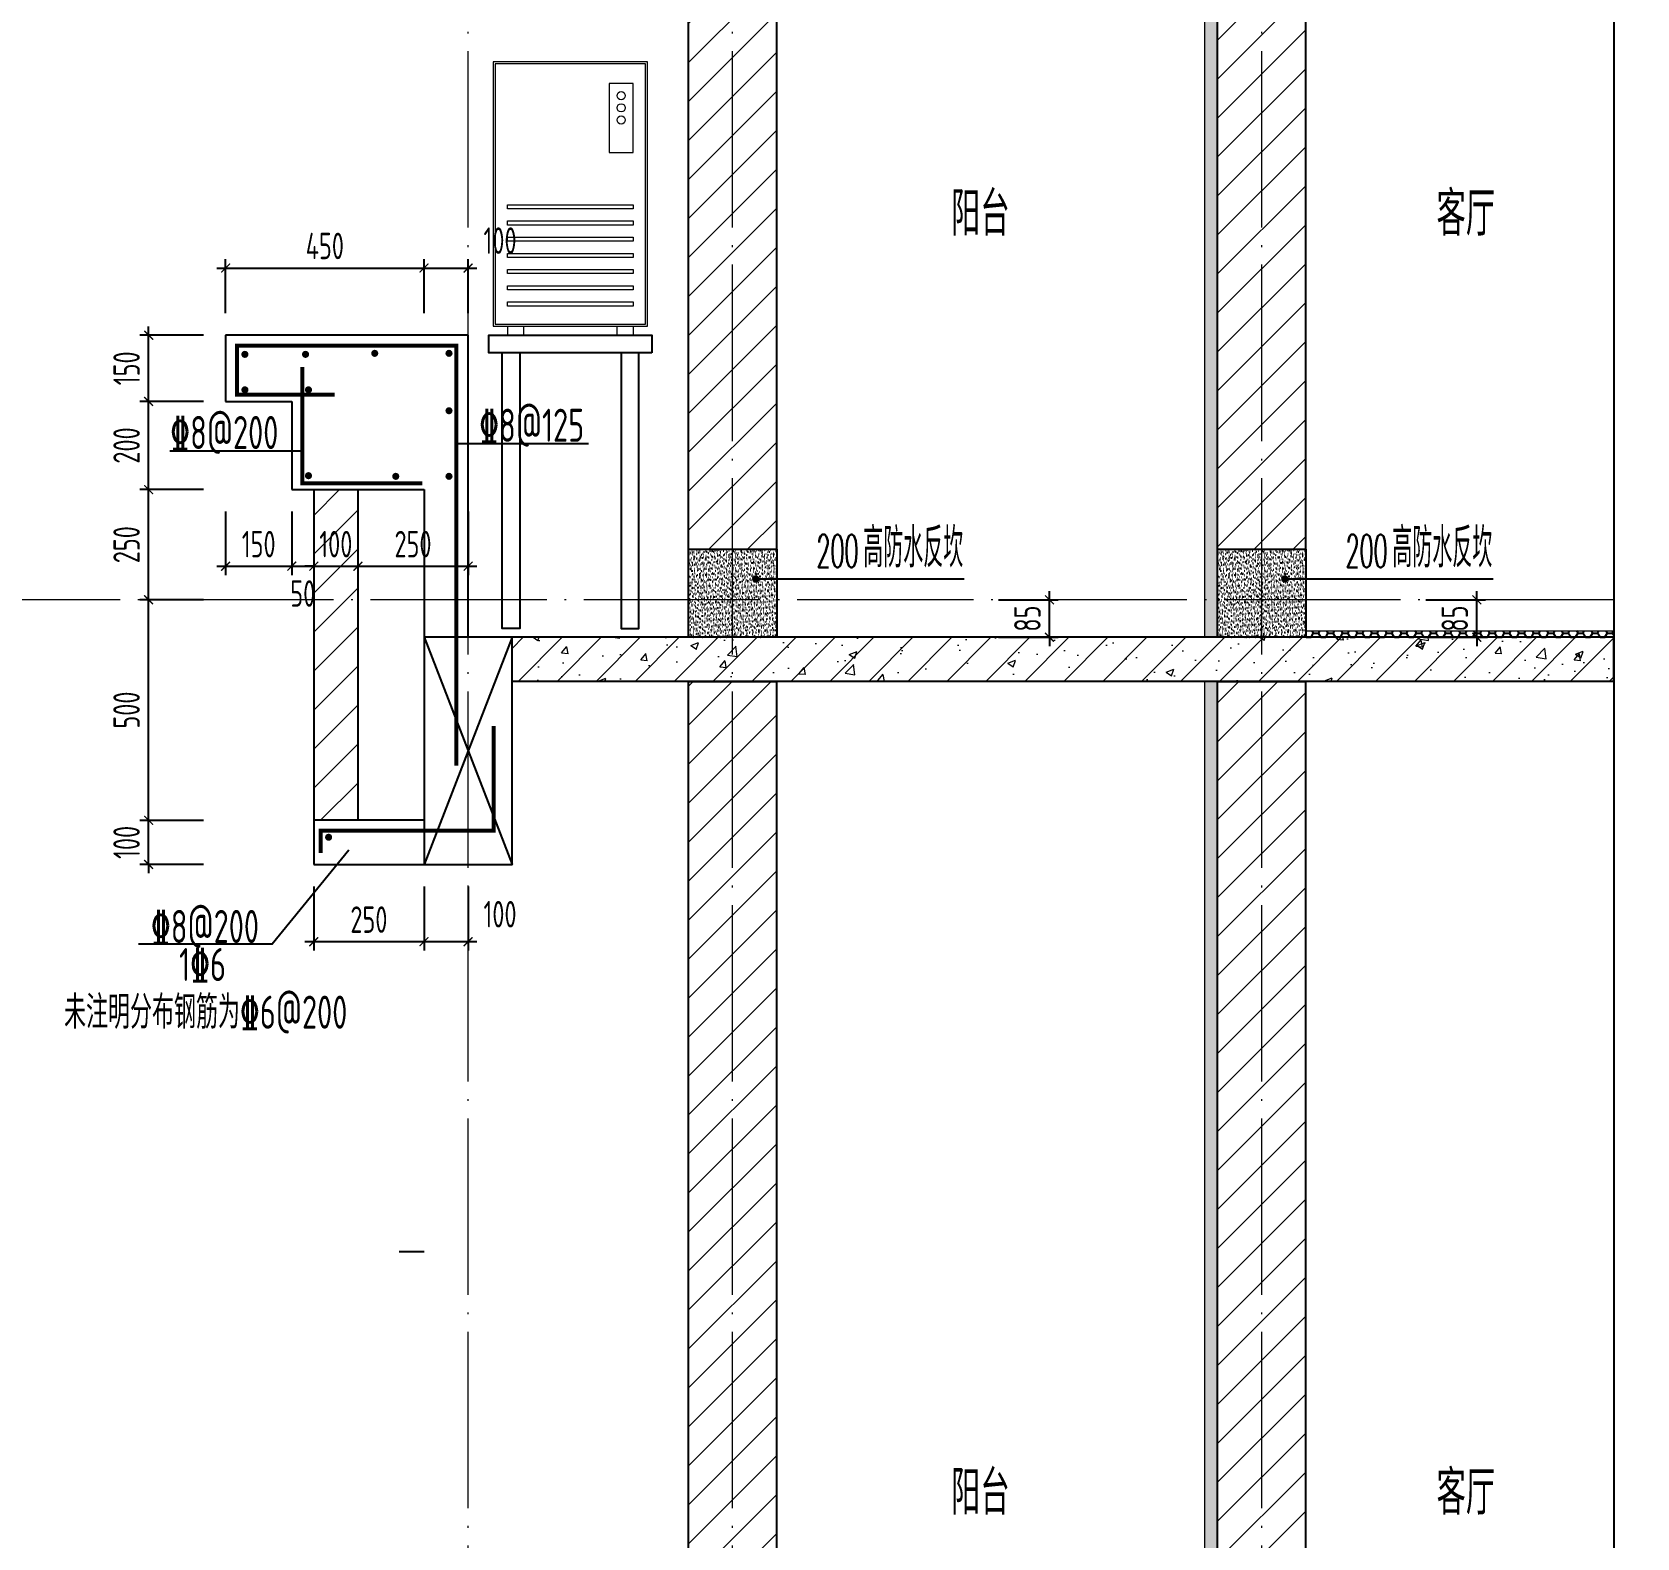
# Model space of a CAD drawing. Extents: x -812054 to 22247, y -644080 to 1003627.
# Drawn here: x -111791 to -108151, y -225995 to -222581 of the extents above; entities that cross this region are included whole.
import ezdxf

# ---------------------------------------------------------------- set-up
doc = ezdxf.new("R2010")
doc.units = 0
doc.header["$LTSCALE"] = 1000
doc.linetypes.add('DOTE', pattern=[2.42, 2, -0.2, 0.02, -0.2])
doc.layers.get('0').update_dxf_attribs({"linetype": 'CONTINUOUS'})
doc.layers.get('DEFPOINTS').update_dxf_attribs({"linetype": 'CONTINUOUS'})
for name, color, linetype in [('DIM', 2, 'CONTINUOUS'), ('DIM_IDEN', 67, 'CONTINUOUS'), ('DIM_SYMB', 3, 'CONTINUOUS'), ('PUB_TEXT', 2, 'CONTINUOUS'), ('REIN', 6, 'CONTINUOUS'), ('S-大样-砼线', 7, 'CONTINUOUS'), ('S-引出线', 40, 'CONTINUOUS'), ('TEXT', 2, 'CONTINUOUS'), ('WALL', 5, 'CONTINUOUS'), ('空调外机', 8, 'CONTINUOUS'), ('立面-看线', 251, 'CONTINUOUS')]:
    doc.layers.add(name, color=color, linetype=linetype)
for name, color, linetype, lineweight in [('DOTE', 19, 'DOTE', 9), ('PUB_HATCH', 8, 'CONTINUOUS', 9), ('平面-空调室外机', 143, 'CONTINUOUS', 9)]:
    doc.layers.add(name, color=color, linetype=linetype, lineweight=lineweight)
doc.styles.add('DIM_FONT_T3', font='SIMPLEX', dxfattribs={"width": 0.705882, "bigfont": 'GBCBIG'})
doc.styles.add('TSSD_DIMENSION', font='Tssdeng.shx', dxfattribs={"width": 0.7, "bigfont": 'tssdchn.shx'})
doc.styles.add('TSSD_REIN', font='tssdeng.shx', dxfattribs={"width": 0.7, "height": 300, "bigfont": 'tssdchn.shx'})
doc.dimstyles.new('TSSD_20_20', dxfattribs={"dimtxt": 60, "dimasz": 20, "dimexe": 20, "dimexo": 50, "dimgap": 20, "dimtad": 1, "dimdec": 0, "dimzin": 0, "dimdsep": 46, "dimtxsty": 'TSSD_DIMENSION', "dimblk": 'ARCHTICK', "dimblk1": 'ARCHTICK', "dimblk2": 'ARCHTICK', "dimcen": 0, "dimdle": 20, "dimclrt": 7, "dimadec": 0, "dimazin": 0, "dimtfac": 1, "dimtdec": 0, "dimtix": 1, "dimtmove": 2, "dimatfit": 3, "dimfxl": 1, "dimtolj": 1, "dimtzin": 0, "dimarcsym": 0})
pattern_1 = [(45, (-700045.335, -61179.99), (-44.1941915, 44.1941915), [])]

# ---------------------------------------------------------------- blocks, each defined once
blk = doc.blocks.new('kongtiao')
for p, q in [((-338.7, 49), (-338.7, -550.8)), ((11, 49), (-338.7, 49)), ((-334.1, 44.4), (-334.1, -546.2)), ((6.4, 44.4), (-334.1, 44.4)), ((6.4, -546.2), (6.4, 44.4)), ((11, -550.8), (11, 49)), ((-76.2, -0.5), (-76.2, -156.5)), ((-21.1, -0.5), (-76.2, -0.5)), ((-21.1, -156.5), (-21.1, -0.5)), ((-76.2, -156.5), (-21.1, -156.5)), ((-338.7, -550.8), (11, -550.8)), ((-334.1, -546.2), (6.4, -546.2)), ((-306.6, -550.8), (-306.6, -571.2)), ((-306.6, -571.2), (-269.8, -571.2)), ((-269.8, -571.2), (-269.8, -550.8)), ((-57.9, -571.2), (-57.9, -550.8)), ((-21.1, -571.2), (-57.9, -571.2)), ((-21.1, -550.8), (-21.1, -571.2))]:
    blk.add_line(p, q)
for points in [[(-306.6, -275.4), (-21.1, -275.4), (-21.1, -284.6), (-306.6, -284.6)], [(-306.6, -312.1), (-21.1, -312.1), (-21.1, -321.3), (-306.6, -321.3)], [(-306.6, -348.8), (-21.1, -348.8), (-21.1, -358), (-306.6, -358)], [(-306.6, -385.6), (-21.1, -385.6), (-21.1, -394.7), (-306.6, -394.7)], [(-306.6, -422.3), (-21.1, -422.3), (-21.1, -431.5), (-306.6, -431.5)], [(-306.6, -459), (-21.1, -459), (-21.1, -468.2), (-306.6, -468.2)], [(-306.6, -495.7), (-21.1, -495.7), (-21.1, -504.9), (-306.6, -504.9)]]:
    blk.add_lwpolyline(points, close=True)
for centre in [(-48.7, -28), (-48.7, -55.6), (-48.7, -83.1)]:
    blk.add_circle(centre, 9.18)
blk = doc.blocks.new('_ArchTick')
at = {"color": 0, "linetype": 'ByBlock', "const_width": 0.15}
blk.add_lwpolyline([(-0.5, -0.5), (0.5, 0.5)], dxfattribs=at)
blk = doc.blocks.new('*D3137')
at = {"layer": 'DEFPOINTS', "color": 0, "transparency": 16777216}
for p in [(-110902, -223115.5), (-111352, -223267.9), (-110902, -223267.9)]:
    blk.add_point(p, dxfattribs=at)
at = {"layer": 'DIM', "color": 0, "lineweight": -2, "transparency": 16777216}
for p, q in [((-111372, -223115.5), (-110882, -223115.5)), ((-111352, -223217.9), (-111352, -223095.5)), ((-110902, -223217.9), (-110902, -223095.5))]:
    blk.add_line(p, q, dxfattribs=at)
at = {"layer": 'DIM', "color": 0, "lineweight": -2, "transparency": 16777216, "xscale": 20, "yscale": 20, "zscale": 20, "rotation": 180}
blk.add_blockref('_ArchTick', (-111352, -223115.5), dxfattribs=at)
at = {"layer": 'DIM', "color": 0, "lineweight": -2, "transparency": 16777216, "xscale": 20, "yscale": 20, "zscale": 20}
blk.add_blockref('_ArchTick', (-110902, -223115.5), dxfattribs=at)
at = {"layer": 'DIM', "color": 7, "transparency": 16777216, "insert": (-111127, -223065.5), "char_height": 60, "attachment_point": 5, "style": 'TSSD_DIMENSION'}
blk.add_mtext('\\A1;450', dxfattribs=at)
blk = doc.blocks.new('*D3138')
at = {"layer": 'DEFPOINTS', "color": 0, "transparency": 16777216}
for p in [(-110802, -223115.5), (-110902, -223267.9), (-110802, -223267.9)]:
    blk.add_point(p, dxfattribs=at)
at = {"layer": 'DIM', "color": 0, "lineweight": -2, "transparency": 16777216}
for p, q in [((-110922, -223115.5), (-110782, -223115.5)), ((-110902, -223217.9), (-110902, -223095.5)), ((-110802, -223217.9), (-110802, -223095.5))]:
    blk.add_line(p, q, dxfattribs=at)
at = {"layer": 'DIM', "color": 0, "lineweight": -2, "transparency": 16777216, "xscale": 20, "yscale": 20, "zscale": 20, "rotation": 180}
blk.add_blockref('_ArchTick', (-110902, -223115.5), dxfattribs=at)
at = {"layer": 'DIM', "color": 0, "lineweight": -2, "transparency": 16777216, "xscale": 20, "yscale": 20, "zscale": 20}
blk.add_blockref('_ArchTick', (-110802, -223115.5), dxfattribs=at)
at = {"layer": 'DIM', "color": 7, "transparency": 16777216, "insert": (-110729.6, -223053.4), "char_height": 60, "attachment_point": 5, "style": 'TSSD_DIMENSION'}
blk.add_mtext('\\A1;100', dxfattribs=at)
blk = doc.blocks.new('*D3139')
at = {"layer": 'DEFPOINTS', "color": 0, "transparency": 16777216}
for p in [(-111352, -223617.9), (-111202, -223617.9), (-111202, -223791.6)]:
    blk.add_point(p, dxfattribs=at)
at = {"layer": 'DIM', "color": 0, "lineweight": -2, "transparency": 16777216}
for p, q in [((-111352, -223667.9), (-111352, -223811.6)), ((-111202, -223667.9), (-111202, -223811.6)), ((-111372, -223791.6), (-111182, -223791.6))]:
    blk.add_line(p, q, dxfattribs=at)
at = {"layer": 'DIM', "color": 0, "lineweight": -2, "transparency": 16777216, "xscale": 20, "yscale": 20, "zscale": 20, "rotation": 180}
blk.add_blockref('_ArchTick', (-111352, -223791.6), dxfattribs=at)
at = {"layer": 'DIM', "color": 0, "lineweight": -2, "transparency": 16777216, "xscale": 20, "yscale": 20, "zscale": 20}
blk.add_blockref('_ArchTick', (-111202, -223791.6), dxfattribs=at)
at = {"layer": 'DIM', "color": 7, "transparency": 16777216, "insert": (-111277, -223741.6), "char_height": 60, "attachment_point": 5, "style": 'TSSD_DIMENSION'}
blk.add_mtext('\\A1;150', dxfattribs=at)
blk = doc.blocks.new('*D3140')
at = {"layer": 'DEFPOINTS', "color": 0, "transparency": 16777216}
for p in [(-111202, -223617.9), (-111152, -223617.9), (-111152, -223791.6)]:
    blk.add_point(p, dxfattribs=at)
at = {"layer": 'DIM', "color": 0, "lineweight": -2, "transparency": 16777216}
for p, q in [((-111202, -223667.9), (-111202, -223811.6)), ((-111152, -223667.9), (-111152, -223811.6)), ((-111222, -223791.6), (-111132, -223791.6))]:
    blk.add_line(p, q, dxfattribs=at)
at = {"layer": 'DIM', "color": 0, "lineweight": -2, "transparency": 16777216, "xscale": 20, "yscale": 20, "zscale": 20, "rotation": 180}
blk.add_blockref('_ArchTick', (-111202, -223791.6), dxfattribs=at)
at = {"layer": 'DIM', "color": 0, "lineweight": -2, "transparency": 16777216, "xscale": 20, "yscale": 20, "zscale": 20}
blk.add_blockref('_ArchTick', (-111152, -223791.6), dxfattribs=at)
at = {"layer": 'DIM', "color": 7, "transparency": 16777216, "insert": (-111177, -223853.6), "char_height": 60, "attachment_point": 5, "style": 'TSSD_DIMENSION'}
blk.add_mtext('\\A1;50', dxfattribs=at)
blk = doc.blocks.new('*D3141')
at = {"layer": 'DEFPOINTS', "color": 0, "transparency": 16777216}
for p in [(-111152, -223617.9), (-111052, -223617.9), (-111052, -223791.6)]:
    blk.add_point(p, dxfattribs=at)
at = {"layer": 'DIM', "color": 0, "lineweight": -2, "transparency": 16777216}
for p, q in [((-111152, -223667.9), (-111152, -223811.6)), ((-111052, -223667.9), (-111052, -223811.6)), ((-111152, -223791.6), (-111172, -223791.6)), ((-111152, -223791.6), (-111052, -223791.6)), ((-111052, -223791.6), (-111032, -223791.6))]:
    blk.add_line(p, q, dxfattribs=at)
at = {"layer": 'DIM', "color": 0, "lineweight": -2, "transparency": 16777216, "xscale": 20, "yscale": 20, "zscale": 20}
blk.add_blockref('_ArchTick', (-111152, -223791.6), dxfattribs=at)
at = {"layer": 'DIM', "color": 0, "lineweight": -2, "transparency": 16777216, "xscale": 20, "yscale": 20, "zscale": 20, "rotation": 180}
blk.add_blockref('_ArchTick', (-111052, -223791.6), dxfattribs=at)
at = {"layer": 'DIM', "color": 7, "transparency": 16777216, "insert": (-111102, -223741.6), "char_height": 60, "attachment_point": 5, "style": 'TSSD_DIMENSION'}
blk.add_mtext('\\A1;100', dxfattribs=at)
blk = doc.blocks.new('*D3142')
at = {"layer": 'DEFPOINTS', "color": 0, "transparency": 16777216}
for p in [(-111052, -223617.9), (-110802, -223617.9), (-110802, -223791.6)]:
    blk.add_point(p, dxfattribs=at)
at = {"layer": 'DIM', "color": 0, "lineweight": -2, "transparency": 16777216}
for p, q in [((-111052, -223667.9), (-111052, -223811.6)), ((-110802, -223667.9), (-110802, -223811.6)), ((-111072, -223791.6), (-110782, -223791.6))]:
    blk.add_line(p, q, dxfattribs=at)
at = {"layer": 'DIM', "color": 0, "lineweight": -2, "transparency": 16777216, "xscale": 20, "yscale": 20, "zscale": 20, "rotation": 180}
blk.add_blockref('_ArchTick', (-111052, -223791.6), dxfattribs=at)
at = {"layer": 'DIM', "color": 0, "lineweight": -2, "transparency": 16777216, "xscale": 20, "yscale": 20, "zscale": 20}
blk.add_blockref('_ArchTick', (-110802, -223791.6), dxfattribs=at)
at = {"layer": 'DIM', "color": 7, "transparency": 16777216, "insert": (-110927, -223741.6), "char_height": 60, "attachment_point": 5, "style": 'TSSD_DIMENSION'}
blk.add_mtext('\\A1;250', dxfattribs=at)
blk = doc.blocks.new('*D3143')
at = {"layer": 'DEFPOINTS', "color": 0, "transparency": 16777216}
for p in [(-111152, -224467.9), (-110902, -224467.9), (-110902, -224643)]:
    blk.add_point(p, dxfattribs=at)
at = {"layer": 'DIM', "color": 0, "lineweight": -2, "transparency": 16777216}
for p, q in [((-111152, -224517.9), (-111152, -224663)), ((-110902, -224517.9), (-110902, -224663)), ((-111172, -224643), (-110882, -224643))]:
    blk.add_line(p, q, dxfattribs=at)
at = {"layer": 'DIM', "color": 0, "lineweight": -2, "transparency": 16777216, "xscale": 20, "yscale": 20, "zscale": 20, "rotation": 180}
blk.add_blockref('_ArchTick', (-111152, -224643), dxfattribs=at)
at = {"layer": 'DIM', "color": 0, "lineweight": -2, "transparency": 16777216, "xscale": 20, "yscale": 20, "zscale": 20}
blk.add_blockref('_ArchTick', (-110902, -224643), dxfattribs=at)
at = {"layer": 'DIM', "color": 7, "transparency": 16777216, "insert": (-111027, -224593), "char_height": 60, "attachment_point": 5, "style": 'TSSD_DIMENSION'}
blk.add_mtext('\\A1;250', dxfattribs=at)
blk = doc.blocks.new('*D3144')
at = {"layer": 'DEFPOINTS', "color": 0, "transparency": 16777216}
for p in [(-110902, -224467.9), (-110802, -224467.9), (-110802, -224643)]:
    blk.add_point(p, dxfattribs=at)
at = {"layer": 'DIM', "color": 0, "lineweight": -2, "transparency": 16777216}
for p, q in [((-110902, -224517.9), (-110902, -224663)), ((-110802, -224517.9), (-110802, -224663)), ((-110922, -224643), (-110782, -224643))]:
    blk.add_line(p, q, dxfattribs=at)
at = {"layer": 'DIM', "color": 0, "lineweight": -2, "transparency": 16777216, "xscale": 20, "yscale": 20, "zscale": 20, "rotation": 180}
blk.add_blockref('_ArchTick', (-110902, -224643), dxfattribs=at)
at = {"layer": 'DIM', "color": 0, "lineweight": -2, "transparency": 16777216, "xscale": 20, "yscale": 20, "zscale": 20}
blk.add_blockref('_ArchTick', (-110802, -224643), dxfattribs=at)
at = {"layer": 'DIM', "color": 7, "transparency": 16777216, "insert": (-110729.6, -224580.8), "char_height": 60, "attachment_point": 5, "style": 'TSSD_DIMENSION'}
blk.add_mtext('\\A1;100', dxfattribs=at)
blk = doc.blocks.new('*D3145')
at = {"layer": 'DEFPOINTS', "color": 0, "transparency": 16777216}
for p in [(-111526.6, -223267.9), (-111352, -223267.9), (-111352, -223417.9)]:
    blk.add_point(p, dxfattribs=at)
at = {"layer": 'DIM', "color": 0, "lineweight": -2, "transparency": 16777216}
for p, q in [((-111402, -223267.9), (-111546.6, -223267.9)), ((-111526.6, -223437.9), (-111526.6, -223247.9)), ((-111402, -223417.9), (-111546.6, -223417.9))]:
    blk.add_line(p, q, dxfattribs=at)
at = {"layer": 'DIM', "color": 0, "lineweight": -2, "transparency": 16777216, "xscale": 20, "yscale": 20, "zscale": 20}
for p, rotation in [((-111526.6, -223267.9), 90), ((-111526.6, -223417.9), 270)]:
    blk.add_blockref('_ArchTick', p, dxfattribs=dict(at, rotation=rotation))
at = {"layer": 'DIM', "color": 7, "transparency": 16777216, "insert": (-111576.6, -223342.9), "char_height": 60, "attachment_point": 5, "rotation": 90, "style": 'TSSD_DIMENSION'}
blk.add_mtext('\\A1;150', dxfattribs=at)
blk = doc.blocks.new('*D3146')
at = {"layer": 'DEFPOINTS', "color": 0, "transparency": 16777216}
for p in [(-111526.6, -223417.9), (-111352, -223417.9), (-111352, -223617.9)]:
    blk.add_point(p, dxfattribs=at)
at = {"layer": 'DIM', "color": 0, "lineweight": -2, "transparency": 16777216}
for p, q in [((-111402, -223417.9), (-111546.6, -223417.9)), ((-111526.6, -223637.9), (-111526.6, -223397.9)), ((-111402, -223617.9), (-111546.6, -223617.9))]:
    blk.add_line(p, q, dxfattribs=at)
at = {"layer": 'DIM', "color": 0, "lineweight": -2, "transparency": 16777216, "xscale": 20, "yscale": 20, "zscale": 20}
for p, rotation in [((-111526.6, -223417.9), 90), ((-111526.6, -223617.9), 270)]:
    blk.add_blockref('_ArchTick', p, dxfattribs=dict(at, rotation=rotation))
at = {"layer": 'DIM', "color": 7, "transparency": 16777216, "insert": (-111576.6, -223517.9), "char_height": 60, "attachment_point": 5, "rotation": 90, "style": 'TSSD_DIMENSION'}
blk.add_mtext('\\A1;200', dxfattribs=at)
blk = doc.blocks.new('*D3147')
at = {"layer": 'DEFPOINTS', "color": 0, "transparency": 16777216}
for p in [(-111526.6, -223617.9), (-111352, -223617.9), (-111352, -223867.9)]:
    blk.add_point(p, dxfattribs=at)
at = {"layer": 'DIM', "color": 0, "lineweight": -2, "transparency": 16777216}
for p, q in [((-111526.6, -223887.9), (-111526.6, -223597.9)), ((-111402, -223617.9), (-111546.6, -223617.9)), ((-111402, -223867.9), (-111546.6, -223867.9))]:
    blk.add_line(p, q, dxfattribs=at)
at = {"layer": 'DIM', "color": 0, "lineweight": -2, "transparency": 16777216, "xscale": 20, "yscale": 20, "zscale": 20}
for p, rotation in [((-111526.6, -223617.9), 90), ((-111526.6, -223867.9), 270)]:
    blk.add_blockref('_ArchTick', p, dxfattribs=dict(at, rotation=rotation))
at = {"layer": 'DIM', "color": 7, "transparency": 16777216, "insert": (-111576.6, -223742.9), "char_height": 60, "attachment_point": 5, "rotation": 90, "style": 'TSSD_DIMENSION'}
blk.add_mtext('\\A1;250', dxfattribs=at)
blk = doc.blocks.new('*D3148')
at = {"layer": 'DEFPOINTS', "color": 0, "transparency": 16777216}
for p in [(-111526.6, -223867.9), (-111352, -223867.9), (-111352, -224367.9)]:
    blk.add_point(p, dxfattribs=at)
at = {"layer": 'DIM', "color": 0, "lineweight": -2, "transparency": 16777216}
for p, q in [((-111526.6, -224387.9), (-111526.6, -223847.9)), ((-111402, -223867.9), (-111546.6, -223867.9)), ((-111402, -224367.9), (-111546.6, -224367.9))]:
    blk.add_line(p, q, dxfattribs=at)
at = {"layer": 'DIM', "color": 0, "lineweight": -2, "transparency": 16777216, "xscale": 20, "yscale": 20, "zscale": 20}
for p, rotation in [((-111526.6, -223867.9), 90), ((-111526.6, -224367.9), 270)]:
    blk.add_blockref('_ArchTick', p, dxfattribs=dict(at, rotation=rotation))
at = {"layer": 'DIM', "color": 7, "transparency": 16777216, "insert": (-111576.6, -224117.9), "char_height": 60, "attachment_point": 5, "rotation": 90, "style": 'TSSD_DIMENSION'}
blk.add_mtext('\\A1;500', dxfattribs=at)
blk = doc.blocks.new('*D3149')
at = {"layer": 'DEFPOINTS', "color": 0, "transparency": 16777216}
for p in [(-109649.3, -223867.9), (-109483.4, -223867.9), (-109649.3, -223952.9)]:
    blk.add_point(p, dxfattribs=at)
at = {"layer": 'DIM', "color": 0, "lineweight": -2, "transparency": 16777216}
for p, q in [((-109483.4, -223867.9), (-109483.4, -223847.9)), ((-109599.3, -223867.9), (-109463.4, -223867.9)), ((-109483.4, -223952.9), (-109483.4, -223867.9)), ((-109599.3, -223952.9), (-109463.4, -223952.9)), ((-109483.4, -223952.9), (-109483.4, -223972.9))]:
    blk.add_line(p, q, dxfattribs=at)
at = {"layer": 'DIM', "color": 0, "lineweight": -2, "transparency": 16777216, "xscale": 20, "yscale": 20, "zscale": 20}
for p, rotation in [((-109483.4, -223867.9), 270), ((-109483.4, -223952.9), 90)]:
    blk.add_blockref('_ArchTick', p, dxfattribs=dict(at, rotation=rotation))
at = {"layer": 'DIM', "color": 7, "transparency": 16777216, "insert": (-109533.4, -223910.4), "char_height": 60, "attachment_point": 5, "rotation": 90, "style": 'TSSD_DIMENSION'}
blk.add_mtext('\\A1;85', dxfattribs=at)
blk = doc.blocks.new('*D3150')
at = {"layer": 'DEFPOINTS', "color": 0, "transparency": 16777216}
for p in [(-108680, -223867.9), (-108514.1, -223867.9), (-108680, -223952.9)]:
    blk.add_point(p, dxfattribs=at)
at = {"layer": 'DIM', "color": 0, "lineweight": -2, "transparency": 16777216}
for p, q in [((-108514.1, -223867.9), (-108514.1, -223847.9)), ((-108630, -223867.9), (-108494.1, -223867.9)), ((-108514.1, -223952.9), (-108514.1, -223867.9)), ((-108630, -223952.9), (-108494.1, -223952.9)), ((-108514.1, -223952.9), (-108514.1, -223972.9))]:
    blk.add_line(p, q, dxfattribs=at)
at = {"layer": 'DIM', "color": 0, "lineweight": -2, "transparency": 16777216, "xscale": 20, "yscale": 20, "zscale": 20}
for p, rotation in [((-108514.1, -223867.9), 270), ((-108514.1, -223952.9), 90)]:
    blk.add_blockref('_ArchTick', p, dxfattribs=dict(at, rotation=rotation))
at = {"layer": 'DIM', "color": 7, "transparency": 16777216, "insert": (-108564.1, -223910.4), "char_height": 60, "attachment_point": 5, "rotation": 90, "style": 'TSSD_DIMENSION'}
blk.add_mtext('\\A1;85', dxfattribs=at)
blk = doc.blocks.new('20210810.12105273')
at = {"layer": 'REIN', "const_width": 9}
for points in [[(67788.7, -102597.6), (67566.6, -102597.6), (67566.6, -102486.3), (68064.3, -102486.3), (68064.3, -103438.9)], [(67714.9, -102534.6), (67714.9, -102798.3), (67987.2, -102798.3)], [(67756.7, -103636.2), (67756.7, -103585.8), (68148.8, -103585.8), (68148.8, -103348.9)]]:
    blk.add_lwpolyline(points, dxfattribs=at)
at = {"layer": 'REIN', "const_width": 8}
for points in [[(67580.8, -102505.9, 1), (67588.8, -102505.9, 1)], [(67718.3, -102505.9, 1), (67726.3, -102505.9, 1)], [(67875.2, -102503.6, 1), (67883.2, -102503.6, 1)], [(68043.7, -102503.6, 1), (68051.7, -102503.6, 1)], [(67580.8, -102586.3, 1), (67588.8, -102586.3, 1)], [(67725, -102586.3, 1), (67733, -102586.3, 1)], [(68043.7, -102633.7, 1), (68051.7, -102633.7, 1)], [(67725, -102781, 1), (67733, -102781, 1)], [(67922.9, -102782.5, 1), (67930.9, -102782.5, 1)], [(68043.7, -102782.5, 1), (68051.7, -102782.5, 1)], [(67770.7, -103600.9, 1), (67778.7, -103600.9, 1)]]:
    blk.add_lwpolyline(points, format="xyb", close=True, dxfattribs=at)
at = {"layer": 'S-大样-砼线'}
for p, q in [((67991, -103147.4), (68191, -103662.4)), ((68191, -103147.4), (67991, -103662.4))]:
    blk.add_line(p, q, dxfattribs=at)
blk.add_lwpolyline([(68191, -103147.4), (67991, -103147.4), (67991, -103662.4), (68191, -103662.4)], close=True, dxfattribs=at)
at = {"layer": 'S-引出线'}
for p, q in [((68064.3, -102708.3), (68364.4, -102708.3)), ((67414.8, -102724.7), (67714.9, -102724.7))]:
    blk.add_line(p, q, dxfattribs=at)
blk.add_lwpolyline([(67820.4, -103630), (67646.7, -103843.4), (67343.7, -103843.4)], dxfattribs=at)
at = {"layer": 'TEXT', "style": 'TSSD_REIN', "width": 0.7}
for s, p in [('%%1328@200', (67415.6, -102720.6)), ('%%1328@125', (68116.4, -102704.2)), ('%%1328@200', (67371.7, -103840.7)), ('1%%1326', (67435.5, -103926.9)), ('未注明分布钢筋为%%1326@200', (67174.6, -104035))]:
    blk.add_text(s, height=75, rotation=0, dxfattribs=at).set_placement(p)
blk = doc.blocks.new('*D3202')
at = {"layer": 'DEFPOINTS', "color": 0, "transparency": 16777216}
for p in [(-111526.6, -224367.9), (-111352, -224367.9), (-111352, -224467.9)]:
    blk.add_point(p, dxfattribs=at)
at = {"layer": 'DIM', "color": 0, "lineweight": -2, "transparency": 16777216}
for p, q in [((-111526.6, -224367.9), (-111526.6, -224347.9)), ((-111402, -224367.9), (-111546.6, -224367.9)), ((-111526.6, -224467.9), (-111526.6, -224367.9)), ((-111402, -224467.9), (-111546.6, -224467.9)), ((-111526.6, -224467.9), (-111526.6, -224487.9))]:
    blk.add_line(p, q, dxfattribs=at)
at = {"layer": 'DIM', "color": 0, "lineweight": -2, "transparency": 16777216, "xscale": 20, "yscale": 20, "zscale": 20}
for p, rotation in [((-111526.6, -224367.9), 270), ((-111526.6, -224467.9), 90)]:
    blk.add_blockref('_ArchTick', p, dxfattribs=dict(at, rotation=rotation))
at = {"layer": 'DIM', "color": 7, "transparency": 16777216, "insert": (-111576.6, -224417.9), "char_height": 60, "attachment_point": 5, "rotation": 90, "style": 'TSSD_DIMENSION'}
blk.add_mtext('\\A1;100', dxfattribs=at)
blk = doc.blocks.new('20210902.15310781')
at = {"layer": 'DOTE', "color": 1, "linetype": 'DOTE', "ltscale": 0.2}
for p, q in [((79213.2, -133245.9), (79213.2, -113645.9)), ((79813.2, -133245.9), (79813.2, -113645.9)), ((81013.2, -133245.9), (81013.2, -113645.9)), ((81811.7, -126345.9), (78043, -126345.9))]:
    blk.add_line(p, q, dxfattribs=at)

msp = doc.modelspace()

# ---------------------------------------------------------------- hatches: boundary and pattern name
at = {"layer": 'PUB_HATCH'}
h = msp.add_hatch(dxfattribs=at)
h.set_pattern_fill('普通砖', color=256, scale=25, style=0)
h.set_pattern_definition(pattern_1)
h.paths.add_polyline_path([(-110102, -223752.9), (-110102, -221152.9), (-110302, -221152.9), (-110302, -223752.9)])
h = msp.add_hatch(dxfattribs=at)
h.set_pattern_fill('普通砖', color=256, scale=25, style=0)
h.set_pattern_definition(pattern_1)
h.paths.add_polyline_path([(-108902, -223752.9), (-108902, -221152.9), (-109102, -221152.9), (-109102, -223752.9)])
h = msp.add_hatch(dxfattribs=at)
h.set_pattern_fill('普通砖', color=256, scale=25, style=0)
h.set_pattern_definition(pattern_1)
h.paths.add_polyline_path([(-111052, -223617.9), (-111152, -223617.9), (-111152, -224367.86), (-111052, -224367.86)])
h = msp.add_hatch(dxfattribs=at)
h.set_pattern_fill('钢筋混凝土', color=256, scale=25, style=0)
h.set_pattern_definition([(45, (-700045.335, -61224.87), (-44.194174, 44.194174), []), (50, (-700045.33, -61224.87), (179.315046, -15.688034), [18.75, -206.25]), (355, (-700045.33, -61224.87), (-34.687833, 188.048033), [15, -165]), (100.4514, (-700030.4, -61226.18), (144.627345, 172.359886), [15.93505, -175.28553]), (46.1842, (-700045.33, -61174.87), (266.81026, -41.37975), [28.125, -309.375]), (96.6356, (-700023.1, -61178.32), (233.66568, 243.52947), [23.90257, -262.92825]), (351.1842, (-700045.33, -61174.87), (233.66549, 243.52965), [22.5, -247.5]), (21, (-700020.33, -61187.37), (149.226763, -100.654723), [18.75, -206.25]), (326, (-700020.33, -61187.37), (60.828833, 181.28751), [15, -165]), (71.4514, (-700007.9, -61195.76), (210.055657, 80.632624), [15.93505, -175.28553]), (37.5, (-700045.335, -61224.87), (3.039964, 83.2234635), [0, -163, 0, -167.5, 0, -165.625]), (7.5, (-700045.335, -61224.87), (65.767384, 98.602928), [0, -95.5, 0, -159.25, 0, -63.125]), (327.5, (-700101.085, -61224.87), (133.455609, -5.638718), [0, -62.5, 0, -195, 0, -258.75]), (317.5, (-700126.08, -61224.87), (145.796542, 25.026246), [0, -81.25, 0, -129.5, 0, -183.75])])
h.paths.add_polyline_path([(-110702, -223952.9), (-110702, -224052.9), (-108203.48, -224052.9), (-108203.48, -223952.9)])
h = msp.add_hatch(dxfattribs=at)
h.set_pattern_fill('普通砖', color=256, scale=25, style=0)
h.set_pattern_definition(pattern_1)
h.paths.add_polyline_path([(-110102, -226652.9), (-110102, -224052.9), (-110302, -224052.9), (-110302, -226652.9)])
h = msp.add_hatch(dxfattribs=at)
h.set_pattern_fill('普通砖', color=256, scale=25, style=0)
h.set_pattern_definition(pattern_1)
h.paths.add_polyline_path([(-108902, -226652.9), (-108902, -224052.9), (-109102, -224052.9), (-109102, -226652.9)])
at = {"layer": '立面-看线'}
h = msp.add_hatch(dxfattribs=at)
h.set_pattern_fill('HONEY', color=256, scale=7, angle=90)
h.set_pattern_definition([(90, (276259.949, -1025121.141), (-9.623705, 16.66875), [11.1125, -22.225]), (210, (276259.949, -1025121.141), (-9.62370845, -16.66874801), [11.1125, -22.225]), (150, (276259.949, -1025121.141), (-19.24741345, 1.99e-06), [-22.225, 11.1125])])
edge = h.paths.add_edge_path()
edge.add_line((-109129.32, -223952.9), (-109102, -223952.9))
edge.add_line((-109102, -223952.9), (-109102, -221152.9))
edge.add_line((-109102, -221152.9), (-109132, -221152.9))
edge.add_line((-109132, -221152.9), (-109132, -223952.9))
h = msp.add_hatch(dxfattribs=at)
h.set_pattern_fill('碎沙', color=256, scale=4)
h.set_pattern_definition([(37.5, (-911355.243, -609314.854), (-0.32000626, 9.78826475), [0, -7.7216, 0, -8.636, 0, -8.255]), (7.5, (-911355.243, -609314.854), (8.99046566, 14.33650201), [0, -4.1656, 0, -6.9596, 0, -2.667]), (327.5, (-911361.491, -609314.854), (15.819847405, 0.02874369), [0, -2.54, 0, -9.144, 0, -11.938]), (317.5, (-911361.491, -609314.854), (15.27112905, 4.45858647), [0, -1.27, 0, -5.9944, 0, -6.858])])
h.paths.add_polyline_path([(-110302, -223952.9), (-110102, -223952.9), (-110102, -223752.9), (-110302, -223752.9)])
h = msp.add_hatch(dxfattribs=at)
h.set_pattern_fill('碎沙', color=256, scale=4)
h.set_pattern_definition([(37.5, (-910155.243, -609314.854), (-0.32000626, 9.78826475), [0, -7.7216, 0, -8.636, 0, -8.255]), (7.5, (-910155.243, -609314.854), (8.99046566, 14.33650201), [0, -4.1656, 0, -6.9596, 0, -2.667]), (327.5, (-910161.491, -609314.854), (15.819847405, 0.02874369), [0, -2.54, 0, -9.144, 0, -11.938]), (317.5, (-910161.491, -609314.854), (15.27112905, 4.45858647), [0, -1.27, 0, -5.9944, 0, -6.858])])
h.paths.add_polyline_path([(-109102, -223952.9), (-108902, -223952.9), (-108902, -223752.9), (-109102, -223752.9)])
h = msp.add_hatch(dxfattribs=at)
h.set_pattern_fill('HONEY', color=256, scale=7)
h.set_pattern_definition([(0, (-910251.272, -609314.854), (16.66875, 9.623705), [11.1125, -22.225]), (120, (-910251.272, -609314.854), (-16.66874801, 9.62370845), [11.1125, -22.225]), (60, (-910251.272, -609314.854), (1.99e-06, 19.24741345), [-22.225, 11.1125])])
h.paths.add_polyline_path([(-108203.48, -223937.9), (-108902, -223937.9), (-108902, -223952.9), (-108203.48, -223952.9)])
h = msp.add_hatch(dxfattribs=at)
h.set_pattern_fill('HONEY', color=256, scale=7, angle=90)
h.set_pattern_definition([(90, (276259.949, -1028021.141), (-9.623705, 16.66875), [11.1125, -22.225]), (210, (276259.949, -1028021.141), (-9.62370845, -16.66874801), [11.1125, -22.225]), (150, (276259.949, -1028021.141), (-19.24741345, 1.99e-06), [-22.225, 11.1125])])
edge = h.paths.add_edge_path()
edge.add_line((-109129.32, -226852.9), (-109102, -226852.9))
edge.add_line((-109102, -226852.9), (-109102, -224052.9))
edge.add_line((-109102, -224052.9), (-109132, -224052.9))
edge.add_line((-109132, -224052.9), (-109132, -226852.9))

# ---------------------------------------------------------------- linework, layer by layer
at = {"layer": 'DIM_IDEN'}
for p, q in [((-110149.56, -223820.61), (-110035.19, -223820.61)), ((-110035.19, -223820.61), (-109676.64, -223820.61)), ((-108949.56, -223820.61), (-108835.19, -223820.61)), ((-108835.19, -223820.61), (-108476.64, -223820.61)), ((-110902, -225346.6), (-110958.61, -225346.6))]:
    msp.add_line(p, q, dxfattribs=at)
at = {"layer": 'DIM_IDEN', "const_width": 8.33}
for points in [[(-110153.73, -223820.61, 1), (-110145.39, -223820.61, 1)], [(-108953.73, -223820.61, 1), (-108945.39, -223820.61, 1)]]:
    msp.add_lwpolyline(points, format="xyb", close=True, dxfattribs=at)
at = {"layer": 'DIM_SYMB'}
msp.add_lwpolyline([(-108203.48, -211747.9), (-108203.48, -221379.78), (-108150.98, -221398.89), (-108255.98, -221417.4), (-108203.48, -221436.03), (-108203.48, -231067.9)], dxfattribs=at)
at = {"layer": 'PUB_HATCH', "color": 215, "true_color": 0xa953a0}
for p, q in [((-109132, -221152.9), (-109132, -223952.9)), ((-108902, -223937.9), (-108203.48, -223937.9)), ((-109132, -224052.9), (-109132, -226852.9))]:
    msp.add_line(p, q, dxfattribs=at)
at = {"layer": 'WALL'}
for p, q in [((-110302, -223752.9), (-110302, -221152.9)), ((-110102, -223752.9), (-110102, -221152.9)), ((-109102, -223752.9), (-109102, -221152.9)), ((-108902, -223752.9), (-108902, -221152.9)), ((-110802, -223267.86), (-111352, -223267.86)), ((-111352, -223267.86), (-111352, -223417.86)), ((-110802, -223952.9), (-110802, -223267.86)), ((-111352, -223417.86), (-111202, -223417.86)), ((-111202, -223417.86), (-111202, -223617.9)), ((-111202, -223617.9), (-110902, -223617.9)), ((-111152, -223617.9), (-111152, -224367.86)), ((-111052, -223617.9), (-111052, -224367.86)), ((-110902, -223617.9), (-110902, -224367.86)), ((-110302, -223752.9), (-110102, -223752.9)), ((-109102, -223752.9), (-108902, -223752.9)), ((-110702, -223952.9), (-110802, -223952.9)), ((-108203.48, -223952.9), (-110702, -223952.9)), ((-108203.48, -224052.9), (-108203.48, -223952.9)), ((-108203.48, -224052.9), (-110702, -224052.9)), ((-110702, -224467.83), (-110702, -224052.9)), ((-110302, -226652.9), (-110302, -224052.9)), ((-110302, -224052.9), (-110102, -224052.9)), ((-110102, -226652.9), (-110102, -224052.9)), ((-109102, -226652.9), (-109102, -224052.9)), ((-109102, -224052.9), (-108902, -224052.9)), ((-108902, -226652.9), (-108902, -224052.9)), ((-110902, -224367.86), (-111152, -224367.86)), ((-111152, -224367.86), (-111152, -224467.83)), ((-111152, -224467.83), (-110702, -224467.83))]:
    msp.add_line(p, q, dxfattribs=at)
for points in [[(-110302, -223752.9), (-110102, -223752.9), (-110102, -223952.9), (-110302, -223952.9)], [(-109102, -223752.9), (-108902, -223752.9), (-108902, -223952.9), (-109102, -223952.9)]]:
    msp.add_lwpolyline(points, close=True, dxfattribs=at)
at = {"layer": '空调外机', "linetype": 'Continuous'}
msp.add_lwpolyline([(-110384.99, -223307.91), (-110754.99, -223307.91), (-110754.99, -223267.91), (-110384.99, -223267.91)], close=True, dxfattribs=at)
for points in [[(-110684.99, -223307.91), (-110684.99, -223932.9), (-110724.99, -223932.9), (-110724.99, -223307.91)], [(-110454.99, -223307.91), (-110454.99, -223932.9), (-110414.99, -223932.9), (-110414.99, -223307.91)]]:
    msp.add_lwpolyline(points, dxfattribs=at)

# ---------------------------------------------------------------- block references
at = {"layer": 'DOTE'}
msp.add_blockref('20210902.15310781', (-190015.18, -97522.01), dxfattribs=at)
at = {"layer": 'TEXT'}
msp.add_blockref('20210810.12105273', (-178893.04, -120805.38), dxfattribs=at)
at = {"layer": '平面-空调室外机'}
msp.add_blockref('kongtiao', (-110406.15, -222696.75), dxfattribs=at)

# ---------------------------------------------------------------- texts
at = {"layer": 'PUB_TEXT'}
for s, height, style, width, p in [('阳台', 100, 'TSSD_REIN', 0.7, (-109706.67, -223042.28)), ('客厅', 100, 'TSSD_REIN', 0.7, (-108605.48, -223042.28)), ('高防水反坎', 89.362, 'DIM_FONT_T3', 0.705882, (-109905.92, -223794.36)), ('高防水反坎', 89.362, 'DIM_FONT_T3', 0.705882, (-108705.92, -223794.36)), ('200', 74.375, 'DIM_FONT_T3', 0.49827, (-110011.81, -223794.36)), ('200', 74.375, 'DIM_FONT_T3', 0.49827, (-108811.81, -223794.36)), ('阳台', 100, 'TSSD_REIN', 0.7, (-109706.67, -225942.28)), ('客厅', 100, 'TSSD_REIN', 0.7, (-108605.48, -225942.28))]:
    msp.add_text(s, height=height, dxfattribs=dict(at, style=style, width=width)).set_placement(p)

# ---------------------------------------------------------------- dimensions: what is measured, and where the dimension line sits
at = {"layer": 'DIM'}
for base, p1, p2, angle, picture, middle in [((-110802, -223115.54), (-110902, -223267.86), (-110802, -223267.86), 360, '*D3138', (-110729.59, -223053.35)), ((-111152, -223791.61), (-111202, -223617.9), (-111152, -223617.9), 360, '*D3140', (-111177, -223853.59)), ((-110801.97, -224642.96), (-110901.97, -224467.9), (-110801.97, -224467.9), 0, '*D3144', (-110729.56, -224580.77))]:
    dim = msp.add_linear_dim(base=base, p1=p1, p2=p2, angle=angle, dimstyle='TSSD_20_20', dxfattribs=at)
    dim.commit()
    dim.dimension.update_dxf_attribs({"geometry": picture, "text_midpoint": middle, "dimtype": 161})
for p1, p2, distance, picture, middle in [((-111352, -223267.86), (-110902, -223267.86), 152.32, '*D3137', (-111127, -223065.54)), ((-111352, -223417.86), (-111352, -223267.86), 174.61, '*D3145', (-111576.61, -223342.86)), ((-111352, -223617.86), (-111352, -223417.86), 174.61, '*D3146', (-111576.61, -223517.86)), ((-111352, -223867.9), (-111352, -223617.86), 174.61, '*D3147', (-111576.61, -223742.88)), ((-111352, -223617.9), (-111202, -223617.9), -173.71, '*D3139', (-111277, -223741.61)), ((-111152, -223617.9), (-111052, -223617.9), -173.71, '*D3141', (-111102, -223741.61)), ((-111052, -223617.9), (-110802, -223617.9), -173.71, '*D3142', (-110927, -223741.61)), ((-111352, -224367.9), (-111352, -223867.9), 174.61, '*D3148', (-111576.61, -224117.9)), ((-109649.33, -223952.9), (-109649.33, -223867.9), -165.96, '*D3149', (-109533.37, -223910.4)), ((-108680.01, -223952.9), (-108680.01, -223867.9), -165.96, '*D3150', (-108564.05, -223910.4)), ((-111352, -224467.9), (-111352, -224367.9), 174.61, '*D3202', (-111576.61, -224417.9)), ((-111152, -224467.9), (-110901.97, -224467.9), -175.06, '*D3143', (-111026.99, -224592.96))]:
    dim = msp.add_aligned_dim(p1=p1, p2=p2, distance=distance, dimstyle='TSSD_20_20', dxfattribs=at)
    dim.commit()
    dim.dimension.update_dxf_attribs({"geometry": picture, "text_midpoint": middle})

doc.saveas('drawing.dxf')
